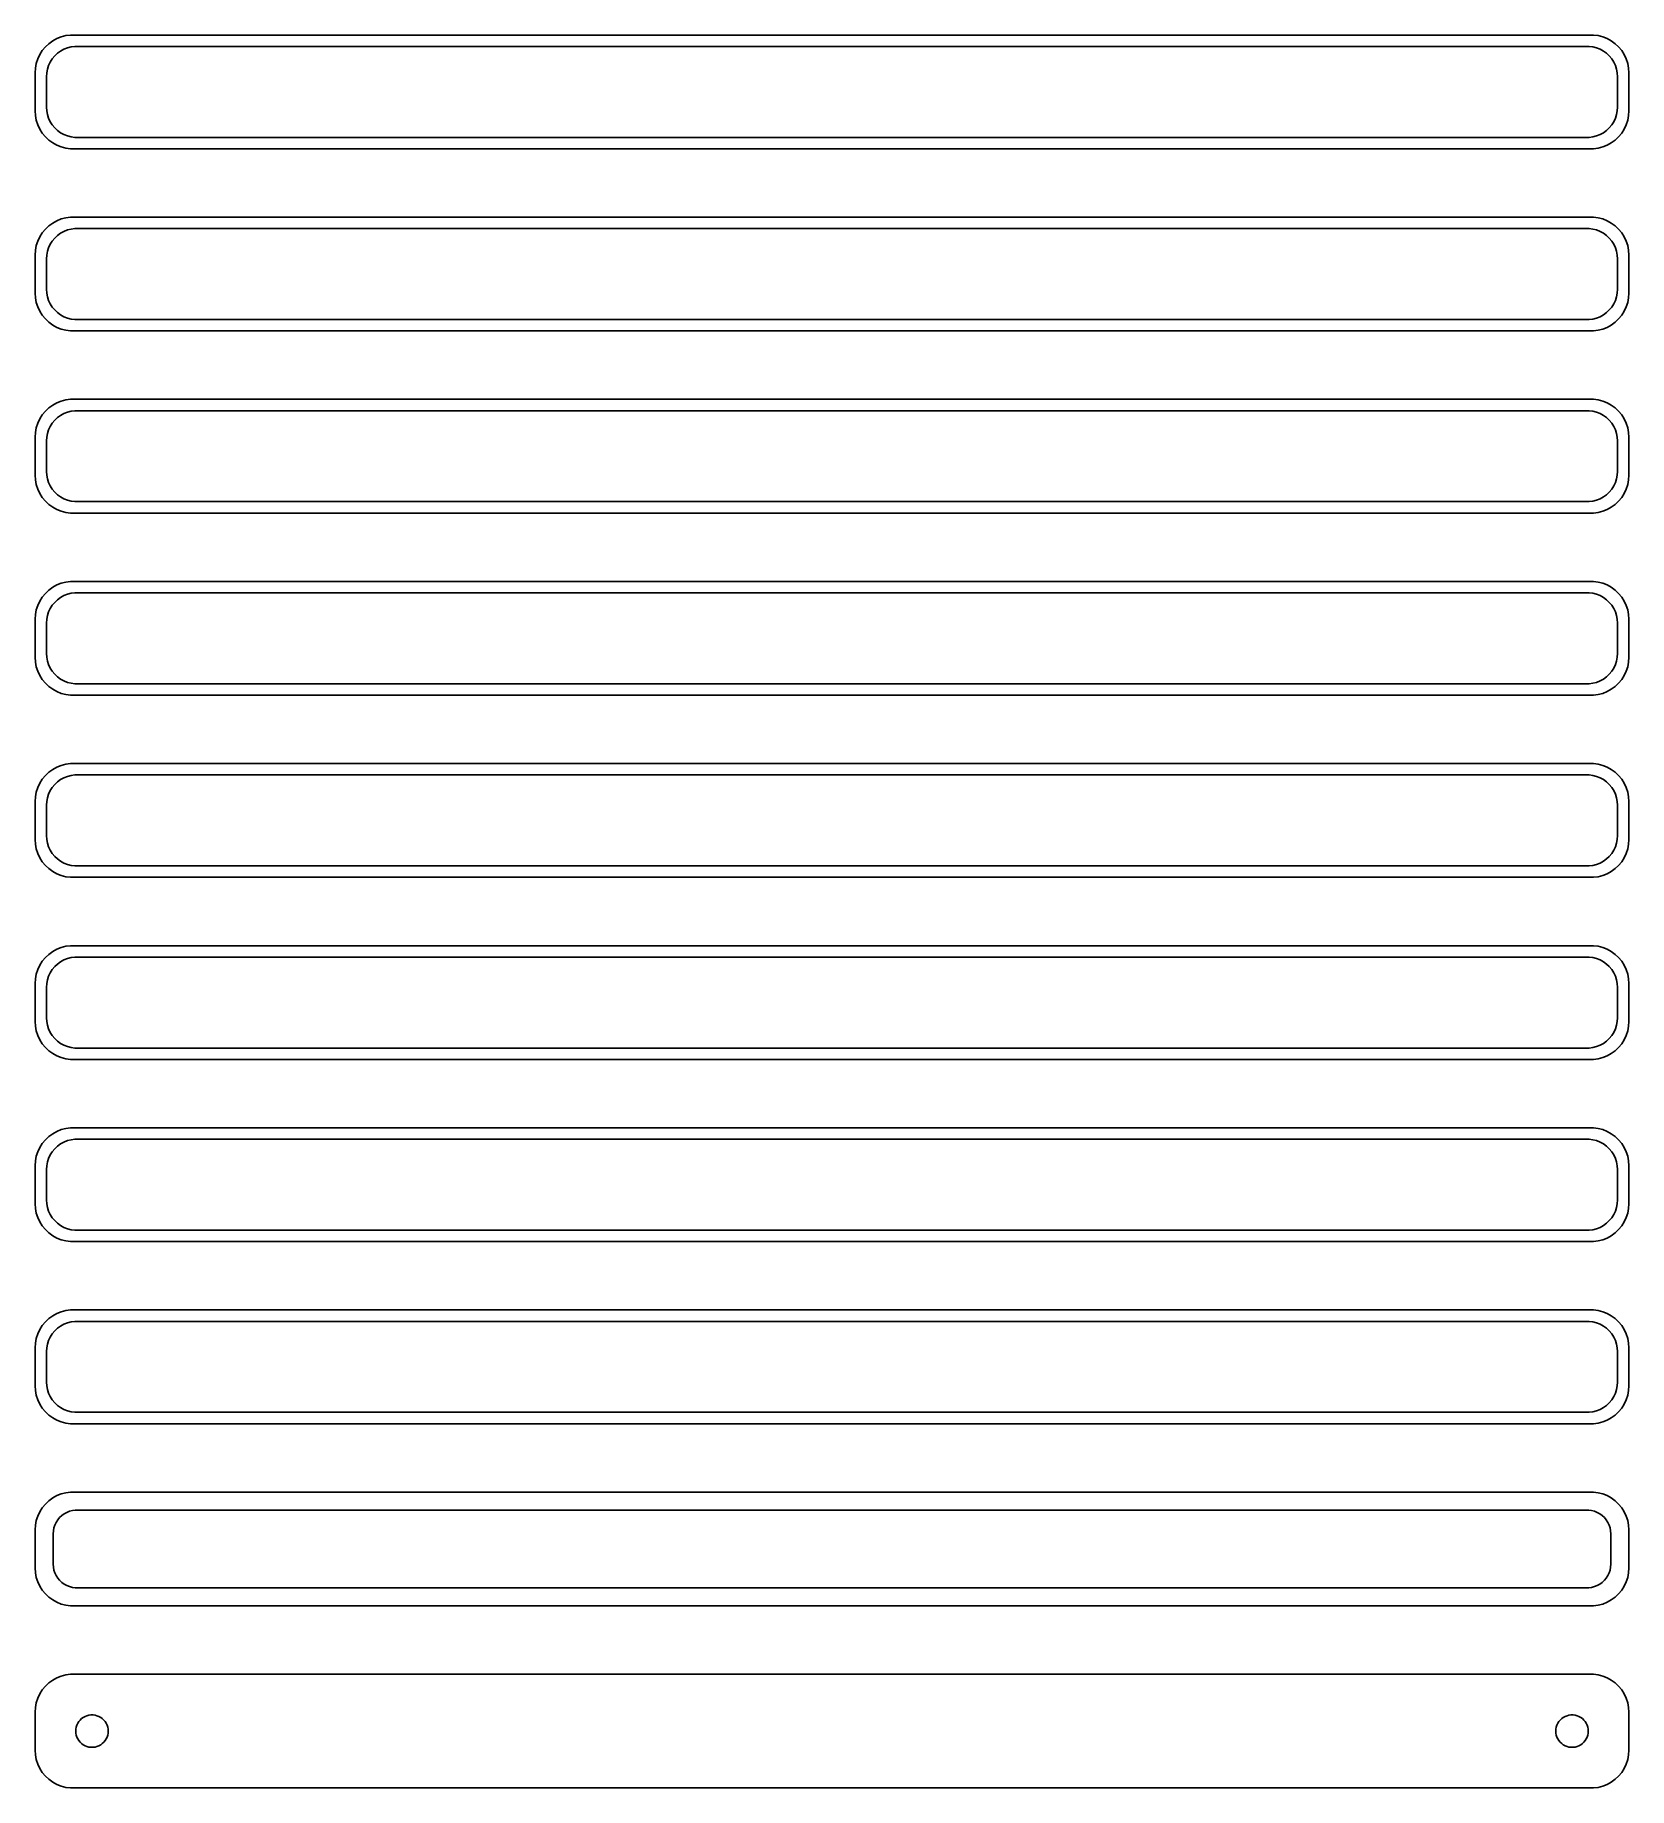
# Model space of a CAD drawing. Header units: metres. Extents: x -105 to 105, y 233 to 463.
import ezdxf

# ---------------------------------------------------------------- set-up
doc = ezdxf.new("R2010")
doc.units = ezdxf.units.M

msp = doc.modelspace()

# ---------------------------------------------------------------- linework, layer by layer
for p, q in [((-103.187, 462.353), (-103.645, 461.923)), ((-102.679, 462.722), (-103.187, 462.353)), ((-102.129, 463.024), (-102.679, 462.722)), ((-101.545, 463.255), (-102.129, 463.024)), ((-100.937, 463.411), (-101.545, 463.255)), ((-100.314, 463.49), (-100.937, 463.411)), ((100.314, 463.49), (-100.314, 463.49)), ((-100.25, 461.929), (-99.7512, 461.992)), ((-99.7512, 461.992), (99.7512, 461.992)), ((99.7512, 461.992), (100.25, 461.929)), ((100.937, 463.411), (100.314, 463.49)), ((101.545, 463.255), (100.937, 463.411)), ((102.129, 463.024), (101.545, 463.255)), ((102.679, 462.722), (102.129, 463.024)), ((103.187, 462.353), (102.679, 462.722)), ((103.645, 461.923), (103.187, 462.353)), ((-104.843, 459.743), (-104.961, 459.127)), ((-104.649, 460.341), (-104.843, 459.743)), ((-104.382, 460.909), (-104.649, 460.341)), ((-104.045, 461.439), (-104.382, 460.909)), ((-103.645, 461.923), (-104.045, 461.439)), ((-103.219, 459.472), (-103.005, 459.927)), ((-103.005, 459.927), (-102.736, 460.351)), ((-102.736, 460.351), (-102.416, 460.738)), ((-102.416, 460.738), (-102.05, 461.082)), ((-102.05, 461.082), (-101.643, 461.377)), ((-101.643, 461.377), (-101.203, 461.619)), ((-101.203, 461.619), (-100.736, 461.804)), ((-100.736, 461.804), (-100.25, 461.929)), ((100.25, 461.929), (100.736, 461.804)), ((100.736, 461.804), (101.203, 461.619)), ((101.203, 461.619), (101.643, 461.377)), ((101.643, 461.377), (102.05, 461.082)), ((102.05, 461.082), (102.416, 460.738)), ((102.416, 460.738), (102.736, 460.351)), ((102.736, 460.351), (103.005, 459.927)), ((103.005, 459.927), (103.219, 459.472)), ((104.045, 461.439), (103.645, 461.923)), ((104.382, 460.909), (104.045, 461.439)), ((104.649, 460.341), (104.382, 460.909)), ((104.843, 459.743), (104.649, 460.341)), ((104.961, 459.127), (104.843, 459.743)), ((-104.961, 459.127), (-105, 458.5)), ((-105, 458.5), (-105, 453.5)), ((-103.5, 458), (-103.468, 458.501)), ((-103.5, 454), (-103.5, 458)), ((-103.468, 458.501), (-103.374, 458.995)), ((-103.374, 458.995), (-103.219, 459.472)), ((103.219, 459.472), (103.374, 458.995)), ((103.374, 458.995), (103.468, 458.501)), ((103.468, 458.501), (103.5, 458)), ((103.5, 458), (103.5, 454)), ((105, 458.5), (104.961, 459.127)), ((105, 453.5), (105, 458.5)), ((-105, 453.5), (-104.961, 452.873)), ((-104.961, 452.873), (-104.843, 452.257)), ((-103.468, 453.499), (-103.5, 454)), ((-103.374, 453.005), (-103.468, 453.499)), ((-103.219, 452.528), (-103.374, 453.005)), ((103.374, 453.005), (103.219, 452.528)), ((103.468, 453.499), (103.374, 453.005)), ((103.5, 454), (103.468, 453.499)), ((104.843, 452.257), (104.961, 452.873)), ((104.961, 452.873), (105, 453.5)), ((-104.843, 452.257), (-104.649, 451.659)), ((-104.649, 451.659), (-104.382, 451.091)), ((-104.382, 451.091), (-104.045, 450.561)), ((-104.045, 450.561), (-103.645, 450.077)), ((-103.005, 452.073), (-103.219, 452.528)), ((-102.736, 451.649), (-103.005, 452.073)), ((-102.416, 451.262), (-102.736, 451.649)), ((-102.05, 450.918), (-102.416, 451.262)), ((-101.643, 450.623), (-102.05, 450.918)), ((-101.203, 450.381), (-101.643, 450.623)), ((101.643, 450.623), (101.203, 450.381)), ((102.05, 450.918), (101.643, 450.623)), ((102.416, 451.262), (102.05, 450.918)), ((102.736, 451.649), (102.416, 451.262)), ((103.005, 452.073), (102.736, 451.649)), ((103.219, 452.528), (103.005, 452.073)), ((103.645, 450.077), (104.045, 450.561)), ((104.045, 450.561), (104.382, 451.091)), ((104.382, 451.091), (104.649, 451.659)), ((104.649, 451.659), (104.843, 452.257)), ((-103.645, 450.077), (-103.187, 449.647)), ((-103.187, 449.647), (-102.679, 449.278)), ((-102.679, 449.278), (-102.129, 448.976)), ((-102.129, 448.976), (-101.545, 448.745)), ((-101.545, 448.745), (-100.937, 448.589)), ((-100.736, 450.196), (-101.203, 450.381)), ((-100.937, 448.589), (-100.314, 448.51)), ((-100.25, 450.071), (-100.736, 450.196)), ((-100.314, 448.51), (100.314, 448.51)), ((-99.7512, 450.008), (-100.25, 450.071)), ((99.7512, 450.008), (-99.7512, 450.008)), ((100.25, 450.071), (99.7512, 450.008)), ((100.736, 450.196), (100.25, 450.071)), ((100.314, 448.51), (100.937, 448.589)), ((101.203, 450.381), (100.736, 450.196)), ((100.937, 448.589), (101.545, 448.745)), ((101.545, 448.745), (102.129, 448.976)), ((102.129, 448.976), (102.679, 449.278)), ((102.679, 449.278), (103.187, 449.647)), ((103.187, 449.647), (103.645, 450.077)), ((-102.129, 439.024), (-102.679, 438.722)), ((-101.545, 439.255), (-102.129, 439.024)), ((-100.937, 439.411), (-101.545, 439.255)), ((-100.314, 439.49), (-100.937, 439.411)), ((100.314, 439.49), (-100.314, 439.49)), ((100.937, 439.411), (100.314, 439.49)), ((101.545, 439.255), (100.937, 439.411)), ((102.129, 439.024), (101.545, 439.255)), ((102.679, 438.722), (102.129, 439.024)), ((-104.382, 436.909), (-104.649, 436.341)), ((-104.045, 437.439), (-104.382, 436.909)), ((-103.645, 437.923), (-104.045, 437.439)), ((-103.187, 438.353), (-103.645, 437.923)), ((-102.679, 438.722), (-103.187, 438.353)), ((-102.736, 436.351), (-102.416, 436.738)), ((-102.416, 436.738), (-102.05, 437.082)), ((-102.05, 437.082), (-101.643, 437.377)), ((-101.643, 437.377), (-101.203, 437.619)), ((-101.203, 437.619), (-100.736, 437.804)), ((-100.736, 437.804), (-100.25, 437.929)), ((-100.25, 437.929), (-99.7512, 437.992)), ((-99.7512, 437.992), (99.7512, 437.992)), ((99.7512, 437.992), (100.25, 437.929)), ((100.25, 437.929), (100.736, 437.804)), ((100.736, 437.804), (101.203, 437.619)), ((101.203, 437.619), (101.643, 437.377)), ((101.643, 437.377), (102.05, 437.082)), ((102.05, 437.082), (102.416, 436.738)), ((102.416, 436.738), (102.736, 436.351)), ((103.187, 438.353), (102.679, 438.722)), ((103.645, 437.923), (103.187, 438.353)), ((104.045, 437.439), (103.645, 437.923)), ((104.382, 436.909), (104.045, 437.439)), ((104.649, 436.341), (104.382, 436.909)), ((-104.961, 435.127), (-105, 434.5)), ((-105, 434.5), (-105, 429.5)), ((-104.843, 435.743), (-104.961, 435.127)), ((-104.649, 436.341), (-104.843, 435.743)), ((-103.5, 434), (-103.468, 434.501)), ((-103.468, 434.501), (-103.374, 434.995)), ((-103.374, 434.995), (-103.219, 435.472)), ((-103.219, 435.472), (-103.005, 435.927)), ((-103.005, 435.927), (-102.736, 436.351)), ((102.736, 436.351), (103.005, 435.927)), ((103.005, 435.927), (103.219, 435.472)), ((103.219, 435.472), (103.374, 434.995)), ((103.374, 434.995), (103.468, 434.501)), ((103.468, 434.501), (103.5, 434)), ((104.843, 435.743), (104.649, 436.341)), ((104.961, 435.127), (104.843, 435.743)), ((105, 434.5), (104.961, 435.127)), ((105, 429.5), (105, 434.5)), ((-103.5, 430), (-103.5, 434)), ((103.5, 434), (103.5, 430)), ((-103.468, 429.499), (-103.5, 430)), ((103.5, 430), (103.468, 429.499)), ((-105, 429.5), (-104.961, 428.873)), ((-104.961, 428.873), (-104.843, 428.257)), ((-104.843, 428.257), (-104.649, 427.659)), ((-104.649, 427.659), (-104.382, 427.091)), ((-103.374, 429.005), (-103.468, 429.499)), ((-103.219, 428.528), (-103.374, 429.005)), ((-103.005, 428.073), (-103.219, 428.528)), ((-102.736, 427.649), (-103.005, 428.073)), ((-102.416, 427.262), (-102.736, 427.649)), ((102.736, 427.649), (102.416, 427.262)), ((103.005, 428.073), (102.736, 427.649)), ((103.219, 428.528), (103.005, 428.073)), ((103.374, 429.005), (103.219, 428.528)), ((103.468, 429.499), (103.374, 429.005)), ((104.382, 427.091), (104.649, 427.659)), ((104.649, 427.659), (104.843, 428.257)), ((104.843, 428.257), (104.961, 428.873)), ((104.961, 428.873), (105, 429.5)), ((-104.382, 427.091), (-104.045, 426.561)), ((-104.045, 426.561), (-103.645, 426.077)), ((-103.645, 426.077), (-103.187, 425.647)), ((-103.187, 425.647), (-102.679, 425.278)), ((-102.679, 425.278), (-102.129, 424.976)), ((-102.05, 426.918), (-102.416, 427.262)), ((-101.643, 426.623), (-102.05, 426.918)), ((-101.203, 426.381), (-101.643, 426.623)), ((-100.736, 426.196), (-101.203, 426.381)), ((-100.25, 426.071), (-100.736, 426.196)), ((-99.7512, 426.008), (-100.25, 426.071)), ((99.7512, 426.008), (-99.7512, 426.008)), ((100.25, 426.071), (99.7512, 426.008)), ((100.736, 426.196), (100.25, 426.071)), ((101.203, 426.381), (100.736, 426.196)), ((101.643, 426.623), (101.203, 426.381)), ((102.05, 426.918), (101.643, 426.623)), ((102.416, 427.262), (102.05, 426.918)), ((102.129, 424.976), (102.679, 425.278)), ((102.679, 425.278), (103.187, 425.647)), ((103.187, 425.647), (103.645, 426.077)), ((103.645, 426.077), (104.045, 426.561)), ((104.045, 426.561), (104.382, 427.091)), ((-102.129, 424.976), (-101.545, 424.745)), ((-101.545, 424.745), (-100.937, 424.589)), ((-100.937, 424.589), (-100.314, 424.51)), ((-100.314, 424.51), (100.314, 424.51)), ((100.314, 424.51), (100.937, 424.589)), ((100.937, 424.589), (101.545, 424.745)), ((101.545, 424.745), (102.129, 424.976)), ((-103.645, 413.923), (-104.045, 413.439)), ((-103.187, 414.353), (-103.645, 413.923)), ((-102.679, 414.722), (-103.187, 414.353)), ((-102.129, 415.024), (-102.679, 414.722)), ((-101.545, 415.255), (-102.129, 415.024)), ((-101.643, 413.377), (-101.203, 413.619)), ((-100.937, 415.411), (-101.545, 415.255)), ((-101.203, 413.619), (-100.736, 413.804)), ((-100.314, 415.49), (-100.937, 415.411)), ((-100.736, 413.804), (-100.25, 413.929)), ((100.314, 415.49), (-100.314, 415.49)), ((-100.25, 413.929), (-99.7512, 413.992)), ((-99.7512, 413.992), (99.7512, 413.992)), ((99.7512, 413.992), (100.25, 413.929)), ((100.25, 413.929), (100.736, 413.804)), ((100.937, 415.411), (100.314, 415.49)), ((100.736, 413.804), (101.203, 413.619)), ((101.545, 415.255), (100.937, 415.411)), ((101.203, 413.619), (101.643, 413.377)), ((102.129, 415.024), (101.545, 415.255)), ((102.679, 414.722), (102.129, 415.024)), ((103.187, 414.353), (102.679, 414.722)), ((103.645, 413.923), (103.187, 414.353)), ((104.045, 413.439), (103.645, 413.923)), ((-104.843, 411.743), (-104.961, 411.127)), ((-104.649, 412.341), (-104.843, 411.743)), ((-104.382, 412.909), (-104.649, 412.341)), ((-104.045, 413.439), (-104.382, 412.909)), ((-103.374, 410.995), (-103.219, 411.472)), ((-103.219, 411.472), (-103.005, 411.927)), ((-103.005, 411.927), (-102.736, 412.351)), ((-102.736, 412.351), (-102.416, 412.738)), ((-102.416, 412.738), (-102.05, 413.082)), ((-102.05, 413.082), (-101.643, 413.377)), ((101.643, 413.377), (102.05, 413.082)), ((102.05, 413.082), (102.416, 412.738)), ((102.416, 412.738), (102.736, 412.351)), ((102.736, 412.351), (103.005, 411.927)), ((103.005, 411.927), (103.219, 411.472)), ((103.219, 411.472), (103.374, 410.995)), ((104.382, 412.909), (104.045, 413.439)), ((104.649, 412.341), (104.382, 412.909)), ((104.843, 411.743), (104.649, 412.341)), ((104.961, 411.127), (104.843, 411.743)), ((-104.961, 411.127), (-105, 410.5)), ((-105, 410.5), (-105, 405.5)), ((-103.5, 410), (-103.468, 410.501)), ((-103.5, 406), (-103.5, 410)), ((-103.468, 410.501), (-103.374, 410.995)), ((103.374, 410.995), (103.468, 410.501)), ((103.468, 410.501), (103.5, 410)), ((103.5, 410), (103.5, 406)), ((105, 410.5), (104.961, 411.127)), ((105, 405.5), (105, 410.5)), ((-105, 405.5), (-104.961, 404.873)), ((-104.961, 404.873), (-104.843, 404.257)), ((-104.843, 404.257), (-104.649, 403.659)), ((-103.468, 405.499), (-103.5, 406)), ((-103.374, 405.005), (-103.468, 405.499)), ((-103.219, 404.528), (-103.374, 405.005)), ((-103.005, 404.073), (-103.219, 404.528)), ((103.219, 404.528), (103.005, 404.073)), ((103.374, 405.005), (103.219, 404.528)), ((103.468, 405.499), (103.374, 405.005)), ((103.5, 406), (103.468, 405.499)), ((104.649, 403.659), (104.843, 404.257)), ((104.843, 404.257), (104.961, 404.873)), ((104.961, 404.873), (105, 405.5)), ((-104.649, 403.659), (-104.382, 403.091)), ((-104.382, 403.091), (-104.045, 402.561)), ((-104.045, 402.561), (-103.645, 402.077)), ((-103.645, 402.077), (-103.187, 401.647)), ((-102.736, 403.649), (-103.005, 404.073)), ((-102.416, 403.262), (-102.736, 403.649)), ((-102.05, 402.918), (-102.416, 403.262)), ((-101.643, 402.623), (-102.05, 402.918)), ((-101.203, 402.381), (-101.643, 402.623)), ((-100.736, 402.196), (-101.203, 402.381)), ((-100.25, 402.071), (-100.736, 402.196)), ((-99.7512, 402.008), (-100.25, 402.071)), ((99.7512, 402.008), (-99.7512, 402.008)), ((100.25, 402.071), (99.7512, 402.008)), ((100.736, 402.196), (100.25, 402.071)), ((101.203, 402.381), (100.736, 402.196)), ((101.643, 402.623), (101.203, 402.381)), ((102.05, 402.918), (101.643, 402.623)), ((102.416, 403.262), (102.05, 402.918)), ((102.736, 403.649), (102.416, 403.262)), ((103.005, 404.073), (102.736, 403.649)), ((103.187, 401.647), (103.645, 402.077)), ((103.645, 402.077), (104.045, 402.561)), ((104.045, 402.561), (104.382, 403.091)), ((104.382, 403.091), (104.649, 403.659)), ((-103.187, 401.647), (-102.679, 401.278)), ((-102.679, 401.278), (-102.129, 400.976)), ((-102.129, 400.976), (-101.545, 400.745)), ((-101.545, 400.745), (-100.937, 400.589)), ((-100.937, 400.589), (-100.314, 400.51)), ((-100.314, 400.51), (100.314, 400.51)), ((100.314, 400.51), (100.937, 400.589)), ((100.937, 400.589), (101.545, 400.745)), ((101.545, 400.745), (102.129, 400.976)), ((102.129, 400.976), (102.679, 401.278)), ((102.679, 401.278), (103.187, 401.647)), ((-102.679, 390.722), (-103.187, 390.353)), ((-102.129, 391.024), (-102.679, 390.722)), ((-101.545, 391.255), (-102.129, 391.024)), ((-100.937, 391.411), (-101.545, 391.255)), ((-100.314, 391.49), (-100.937, 391.411)), ((100.314, 391.49), (-100.314, 391.49)), ((100.937, 391.411), (100.314, 391.49)), ((101.545, 391.255), (100.937, 391.411)), ((102.129, 391.024), (101.545, 391.255)), ((102.679, 390.722), (102.129, 391.024)), ((103.187, 390.353), (102.679, 390.722)), ((-104.649, 388.341), (-104.843, 387.743)), ((-104.382, 388.909), (-104.649, 388.341)), ((-104.045, 389.439), (-104.382, 388.909)), ((-103.645, 389.923), (-104.045, 389.439)), ((-103.187, 390.353), (-103.645, 389.923)), ((-103.005, 387.927), (-102.736, 388.351)), ((-102.736, 388.351), (-102.416, 388.738)), ((-102.416, 388.738), (-102.05, 389.082)), ((-102.05, 389.082), (-101.643, 389.377)), ((-101.643, 389.377), (-101.203, 389.619)), ((-101.203, 389.619), (-100.736, 389.804)), ((-100.736, 389.804), (-100.25, 389.929)), ((-100.25, 389.929), (-99.7512, 389.992)), ((-99.7512, 389.992), (99.7512, 389.992)), ((99.7512, 389.992), (100.25, 389.929)), ((100.25, 389.929), (100.736, 389.804)), ((100.736, 389.804), (101.203, 389.619)), ((101.203, 389.619), (101.643, 389.377)), ((101.643, 389.377), (102.05, 389.082)), ((102.05, 389.082), (102.416, 388.738)), ((102.416, 388.738), (102.736, 388.351)), ((102.736, 388.351), (103.005, 387.927)), ((103.645, 389.923), (103.187, 390.353)), ((104.045, 389.439), (103.645, 389.923)), ((104.382, 388.909), (104.045, 389.439)), ((104.649, 388.341), (104.382, 388.909)), ((104.843, 387.743), (104.649, 388.341)), ((-104.961, 387.127), (-105, 386.5)), ((-105, 386.5), (-105, 381.5)), ((-104.843, 387.743), (-104.961, 387.127)), ((-103.5, 386), (-103.468, 386.501)), ((-103.5, 382), (-103.5, 386)), ((-103.468, 386.501), (-103.374, 386.995)), ((-103.374, 386.995), (-103.219, 387.472)), ((-103.219, 387.472), (-103.005, 387.927)), ((103.005, 387.927), (103.219, 387.472)), ((103.219, 387.472), (103.374, 386.995)), ((103.374, 386.995), (103.468, 386.501)), ((103.468, 386.501), (103.5, 386)), ((103.5, 386), (103.5, 382)), ((104.961, 387.127), (104.843, 387.743)), ((105, 386.5), (104.961, 387.127)), ((105, 381.5), (105, 386.5)), ((-105, 381.5), (-104.961, 380.873)), ((-103.468, 381.499), (-103.5, 382)), ((-103.374, 381.005), (-103.468, 381.499)), ((103.468, 381.499), (103.374, 381.005)), ((103.5, 382), (103.468, 381.499)), ((104.961, 380.873), (105, 381.5)), ((-104.961, 380.873), (-104.843, 380.257)), ((-104.843, 380.257), (-104.649, 379.659)), ((-104.649, 379.659), (-104.382, 379.091)), ((-104.382, 379.091), (-104.045, 378.561)), ((-103.219, 380.528), (-103.374, 381.005)), ((-103.005, 380.073), (-103.219, 380.528)), ((-102.736, 379.649), (-103.005, 380.073)), ((-102.416, 379.262), (-102.736, 379.649)), ((-102.05, 378.918), (-102.416, 379.262)), ((-101.643, 378.623), (-102.05, 378.918)), ((102.05, 378.918), (101.643, 378.623)), ((102.416, 379.262), (102.05, 378.918)), ((102.736, 379.649), (102.416, 379.262)), ((103.005, 380.073), (102.736, 379.649)), ((103.219, 380.528), (103.005, 380.073)), ((103.374, 381.005), (103.219, 380.528)), ((104.045, 378.561), (104.382, 379.091)), ((104.382, 379.091), (104.649, 379.659)), ((104.649, 379.659), (104.843, 380.257)), ((104.843, 380.257), (104.961, 380.873)), ((-104.045, 378.561), (-103.645, 378.077)), ((-103.645, 378.077), (-103.187, 377.647)), ((-103.187, 377.647), (-102.679, 377.278)), ((-102.679, 377.278), (-102.129, 376.976)), ((-102.129, 376.976), (-101.545, 376.745)), ((-101.203, 378.381), (-101.643, 378.623)), ((-101.545, 376.745), (-100.937, 376.589)), ((-100.736, 378.196), (-101.203, 378.381)), ((-100.937, 376.589), (-100.314, 376.51)), ((-100.25, 378.071), (-100.736, 378.196)), ((-100.314, 376.51), (100.314, 376.51)), ((-99.7512, 378.008), (-100.25, 378.071)), ((99.7512, 378.008), (-99.7512, 378.008)), ((100.25, 378.071), (99.7512, 378.008)), ((100.736, 378.196), (100.25, 378.071)), ((100.314, 376.51), (100.937, 376.589)), ((101.203, 378.381), (100.736, 378.196)), ((100.937, 376.589), (101.545, 376.745)), ((101.643, 378.623), (101.203, 378.381)), ((101.545, 376.745), (102.129, 376.976)), ((102.129, 376.976), (102.679, 377.278)), ((102.679, 377.278), (103.187, 377.647)), ((103.187, 377.647), (103.645, 378.077)), ((103.645, 378.077), (104.045, 378.561)), ((-100.937, 367.411), (-101.545, 367.255)), ((-100.314, 367.49), (-100.937, 367.411)), ((100.314, 367.49), (-100.314, 367.49)), ((100.937, 367.411), (100.314, 367.49)), ((101.545, 367.255), (100.937, 367.411)), ((-104.045, 365.439), (-104.382, 364.909)), ((-103.645, 365.923), (-104.045, 365.439)), ((-103.187, 366.353), (-103.645, 365.923)), ((-102.679, 366.722), (-103.187, 366.353)), ((-102.129, 367.024), (-102.679, 366.722)), ((-102.416, 364.738), (-102.05, 365.082)), ((-101.545, 367.255), (-102.129, 367.024)), ((-102.05, 365.082), (-101.643, 365.377)), ((-101.643, 365.377), (-101.203, 365.619)), ((-101.203, 365.619), (-100.736, 365.804)), ((-100.736, 365.804), (-100.25, 365.929)), ((-100.25, 365.929), (-99.7512, 365.992)), ((-99.7512, 365.992), (99.7512, 365.992)), ((99.7512, 365.992), (100.25, 365.929)), ((100.25, 365.929), (100.736, 365.804)), ((100.736, 365.804), (101.203, 365.619)), ((101.203, 365.619), (101.643, 365.377)), ((102.129, 367.024), (101.545, 367.255)), ((101.643, 365.377), (102.05, 365.082)), ((102.05, 365.082), (102.416, 364.738)), ((102.679, 366.722), (102.129, 367.024)), ((103.187, 366.353), (102.679, 366.722)), ((103.645, 365.923), (103.187, 366.353)), ((104.045, 365.439), (103.645, 365.923)), ((104.382, 364.909), (104.045, 365.439)), ((-104.961, 363.127), (-105, 362.5)), ((-104.843, 363.743), (-104.961, 363.127)), ((-104.649, 364.341), (-104.843, 363.743)), ((-104.382, 364.909), (-104.649, 364.341)), ((-103.468, 362.501), (-103.374, 362.995)), ((-103.374, 362.995), (-103.219, 363.472)), ((-103.219, 363.472), (-103.005, 363.927)), ((-103.005, 363.927), (-102.736, 364.351)), ((-102.736, 364.351), (-102.416, 364.738)), ((102.416, 364.738), (102.736, 364.351)), ((102.736, 364.351), (103.005, 363.927)), ((103.005, 363.927), (103.219, 363.472)), ((103.219, 363.472), (103.374, 362.995)), ((103.374, 362.995), (103.468, 362.501)), ((104.649, 364.341), (104.382, 364.909)), ((104.843, 363.743), (104.649, 364.341)), ((104.961, 363.127), (104.843, 363.743)), ((105, 362.5), (104.961, 363.127)), ((-105, 362.5), (-105, 357.5)), ((-103.5, 362), (-103.468, 362.501)), ((-103.5, 358), (-103.5, 362)), ((103.468, 362.501), (103.5, 362)), ((103.5, 362), (103.5, 358)), ((105, 357.5), (105, 362.5)), ((-105, 357.5), (-104.961, 356.873)), ((-104.961, 356.873), (-104.843, 356.257)), ((-104.843, 356.257), (-104.649, 355.659)), ((-103.468, 357.499), (-103.5, 358)), ((-103.374, 357.005), (-103.468, 357.499)), ((-103.219, 356.528), (-103.374, 357.005)), ((-103.005, 356.073), (-103.219, 356.528)), ((-102.736, 355.649), (-103.005, 356.073)), ((103.005, 356.073), (102.736, 355.649)), ((103.219, 356.528), (103.005, 356.073)), ((103.374, 357.005), (103.219, 356.528)), ((103.468, 357.499), (103.374, 357.005)), ((103.5, 358), (103.468, 357.499)), ((104.649, 355.659), (104.843, 356.257)), ((104.843, 356.257), (104.961, 356.873)), ((104.961, 356.873), (105, 357.5)), ((-104.649, 355.659), (-104.382, 355.091)), ((-104.382, 355.091), (-104.045, 354.561)), ((-104.045, 354.561), (-103.645, 354.077)), ((-103.645, 354.077), (-103.187, 353.647)), ((-103.187, 353.647), (-102.679, 353.278)), ((-102.416, 355.262), (-102.736, 355.649)), ((-102.05, 354.918), (-102.416, 355.262)), ((-101.643, 354.623), (-102.05, 354.918)), ((-101.203, 354.381), (-101.643, 354.623)), ((-100.736, 354.196), (-101.203, 354.381)), ((-100.25, 354.071), (-100.736, 354.196)), ((-99.7512, 354.008), (-100.25, 354.071)), ((99.7512, 354.008), (-99.7512, 354.008)), ((100.25, 354.071), (99.7512, 354.008)), ((100.736, 354.196), (100.25, 354.071)), ((101.203, 354.381), (100.736, 354.196)), ((101.643, 354.623), (101.203, 354.381)), ((102.05, 354.918), (101.643, 354.623)), ((102.416, 355.262), (102.05, 354.918)), ((102.736, 355.649), (102.416, 355.262)), ((102.679, 353.278), (103.187, 353.647)), ((103.187, 353.647), (103.645, 354.077)), ((103.645, 354.077), (104.045, 354.561)), ((104.045, 354.561), (104.382, 355.091)), ((104.382, 355.091), (104.649, 355.659)), ((-102.679, 353.278), (-102.129, 352.976)), ((-102.129, 352.976), (-101.545, 352.745)), ((-101.545, 352.745), (-100.937, 352.589)), ((-100.937, 352.589), (-100.314, 352.51)), ((-100.314, 352.51), (100.314, 352.51)), ((100.314, 352.51), (100.937, 352.589)), ((100.937, 352.589), (101.545, 352.745)), ((101.545, 352.745), (102.129, 352.976)), ((102.129, 352.976), (102.679, 353.278)), ((-103.645, 341.923), (-104.045, 341.439)), ((-103.187, 342.353), (-103.645, 341.923)), ((-102.679, 342.722), (-103.187, 342.353)), ((-102.129, 343.024), (-102.679, 342.722)), ((-101.545, 343.255), (-102.129, 343.024)), ((-100.937, 343.411), (-101.545, 343.255)), ((-100.314, 343.49), (-100.937, 343.411)), ((-100.736, 341.804), (-100.25, 341.929)), ((100.314, 343.49), (-100.314, 343.49)), ((-100.25, 341.929), (-99.7512, 341.992)), ((-99.7512, 341.992), (99.7512, 341.992)), ((99.7512, 341.992), (100.25, 341.929)), ((100.25, 341.929), (100.736, 341.804)), ((100.937, 343.411), (100.314, 343.49)), ((101.545, 343.255), (100.937, 343.411)), ((102.129, 343.024), (101.545, 343.255)), ((102.679, 342.722), (102.129, 343.024)), ((103.187, 342.353), (102.679, 342.722)), ((103.645, 341.923), (103.187, 342.353)), ((104.045, 341.439), (103.645, 341.923)), ((-104.843, 339.743), (-104.961, 339.127)), ((-104.649, 340.341), (-104.843, 339.743)), ((-104.382, 340.909), (-104.649, 340.341)), ((-104.045, 341.439), (-104.382, 340.909)), ((-103.219, 339.472), (-103.005, 339.927)), ((-103.005, 339.927), (-102.736, 340.351)), ((-102.736, 340.351), (-102.416, 340.738)), ((-102.416, 340.738), (-102.05, 341.082)), ((-102.05, 341.082), (-101.643, 341.377)), ((-101.643, 341.377), (-101.203, 341.619)), ((-101.203, 341.619), (-100.736, 341.804)), ((100.736, 341.804), (101.203, 341.619)), ((101.203, 341.619), (101.643, 341.377)), ((101.643, 341.377), (102.05, 341.082)), ((102.05, 341.082), (102.416, 340.738)), ((102.416, 340.738), (102.736, 340.351)), ((102.736, 340.351), (103.005, 339.927)), ((103.005, 339.927), (103.219, 339.472)), ((104.382, 340.909), (104.045, 341.439)), ((104.649, 340.341), (104.382, 340.909)), ((104.843, 339.743), (104.649, 340.341)), ((104.961, 339.127), (104.843, 339.743)), ((-104.961, 339.127), (-105, 338.5)), ((-105, 338.5), (-105, 333.5)), ((-103.5, 338), (-103.468, 338.501)), ((-103.5, 334), (-103.5, 338)), ((-103.468, 338.501), (-103.374, 338.995)), ((-103.374, 338.995), (-103.219, 339.472)), ((103.219, 339.472), (103.374, 338.995)), ((103.374, 338.995), (103.468, 338.501)), ((103.468, 338.501), (103.5, 338)), ((103.5, 338), (103.5, 334)), ((105, 338.5), (104.961, 339.127)), ((105, 333.5), (105, 338.5)), ((-105, 333.5), (-104.961, 332.873)), ((-104.961, 332.873), (-104.843, 332.257)), ((-103.468, 333.499), (-103.5, 334)), ((-103.374, 333.005), (-103.468, 333.499)), ((-103.219, 332.528), (-103.374, 333.005)), ((103.374, 333.005), (103.219, 332.528)), ((103.468, 333.499), (103.374, 333.005)), ((103.5, 334), (103.468, 333.499)), ((104.843, 332.257), (104.961, 332.873)), ((104.961, 332.873), (105, 333.5)), ((-104.843, 332.257), (-104.649, 331.659)), ((-104.649, 331.659), (-104.382, 331.091)), ((-104.382, 331.091), (-104.045, 330.561)), ((-104.045, 330.561), (-103.645, 330.077)), ((-103.005, 332.073), (-103.219, 332.528)), ((-102.736, 331.649), (-103.005, 332.073)), ((-102.416, 331.262), (-102.736, 331.649)), ((-102.05, 330.918), (-102.416, 331.262)), ((-101.643, 330.623), (-102.05, 330.918)), ((-101.203, 330.381), (-101.643, 330.623)), ((-100.736, 330.196), (-101.203, 330.381)), ((101.203, 330.381), (100.736, 330.196)), ((101.643, 330.623), (101.203, 330.381)), ((102.05, 330.918), (101.643, 330.623)), ((102.416, 331.262), (102.05, 330.918)), ((102.736, 331.649), (102.416, 331.262)), ((103.005, 332.073), (102.736, 331.649)), ((103.219, 332.528), (103.005, 332.073)), ((103.645, 330.077), (104.045, 330.561)), ((104.045, 330.561), (104.382, 331.091)), ((104.382, 331.091), (104.649, 331.659)), ((104.649, 331.659), (104.843, 332.257)), ((-103.645, 330.077), (-103.187, 329.647)), ((-103.187, 329.647), (-102.679, 329.278)), ((-102.679, 329.278), (-102.129, 328.976)), ((-102.129, 328.976), (-101.545, 328.745)), ((-101.545, 328.745), (-100.937, 328.589)), ((-100.937, 328.589), (-100.314, 328.51)), ((-100.25, 330.071), (-100.736, 330.196)), ((-100.314, 328.51), (100.314, 328.51)), ((-99.7512, 330.008), (-100.25, 330.071)), ((99.7512, 330.008), (-99.7512, 330.008)), ((100.25, 330.071), (99.7512, 330.008)), ((100.736, 330.196), (100.25, 330.071)), ((100.314, 328.51), (100.937, 328.589)), ((100.937, 328.589), (101.545, 328.745)), ((101.545, 328.745), (102.129, 328.976)), ((102.129, 328.976), (102.679, 329.278)), ((102.679, 329.278), (103.187, 329.647)), ((103.187, 329.647), (103.645, 330.077)), ((-102.129, 319.024), (-102.679, 318.722)), ((-101.545, 319.255), (-102.129, 319.024)), ((-100.937, 319.411), (-101.545, 319.255)), ((-100.314, 319.49), (-100.937, 319.411)), ((100.314, 319.49), (-100.314, 319.49)), ((100.937, 319.411), (100.314, 319.49)), ((101.545, 319.255), (100.937, 319.411)), ((102.129, 319.024), (101.545, 319.255)), ((102.679, 318.722), (102.129, 319.024)), ((-104.382, 316.909), (-104.649, 316.341)), ((-104.045, 317.439), (-104.382, 316.909)), ((-103.645, 317.923), (-104.045, 317.439)), ((-103.187, 318.353), (-103.645, 317.923)), ((-102.679, 318.722), (-103.187, 318.353)), ((-102.736, 316.351), (-102.416, 316.738)), ((-102.416, 316.738), (-102.05, 317.082)), ((-102.05, 317.082), (-101.643, 317.377)), ((-101.643, 317.377), (-101.203, 317.619)), ((-101.203, 317.619), (-100.736, 317.804)), ((-100.736, 317.804), (-100.25, 317.929)), ((-100.25, 317.929), (-99.7512, 317.992)), ((-99.7512, 317.992), (99.7512, 317.992)), ((99.7512, 317.992), (100.25, 317.929)), ((100.25, 317.929), (100.736, 317.804)), ((100.736, 317.804), (101.203, 317.619)), ((101.203, 317.619), (101.643, 317.377)), ((101.643, 317.377), (102.05, 317.082)), ((102.05, 317.082), (102.416, 316.738)), ((102.416, 316.738), (102.736, 316.351)), ((103.187, 318.353), (102.679, 318.722)), ((103.645, 317.923), (103.187, 318.353)), ((104.045, 317.439), (103.645, 317.923)), ((104.382, 316.909), (104.045, 317.439)), ((104.649, 316.341), (104.382, 316.909)), ((-104.961, 315.127), (-105, 314.5)), ((-105, 314.5), (-105, 309.5)), ((-104.843, 315.743), (-104.961, 315.127)), ((-104.649, 316.341), (-104.843, 315.743)), ((-103.5, 314), (-103.468, 314.501)), ((-103.468, 314.501), (-103.374, 314.995)), ((-103.374, 314.995), (-103.219, 315.472)), ((-103.219, 315.472), (-103.005, 315.927)), ((-103.005, 315.927), (-102.736, 316.351)), ((102.736, 316.351), (103.005, 315.927)), ((103.005, 315.927), (103.219, 315.472)), ((103.219, 315.472), (103.374, 314.995)), ((103.374, 314.995), (103.468, 314.501)), ((103.468, 314.501), (103.5, 314)), ((104.843, 315.743), (104.649, 316.341)), ((104.961, 315.127), (104.843, 315.743)), ((105, 314.5), (104.961, 315.127)), ((105, 309.5), (105, 314.5)), ((-103.5, 310), (-103.5, 314)), ((103.5, 314), (103.5, 310)), ((-103.468, 309.499), (-103.5, 310)), ((103.5, 310), (103.468, 309.499)), ((-105, 309.5), (-104.961, 308.873)), ((-104.961, 308.873), (-104.843, 308.257)), ((-104.843, 308.257), (-104.649, 307.659)), ((-104.649, 307.659), (-104.382, 307.091)), ((-103.374, 309.005), (-103.468, 309.499)), ((-103.219, 308.528), (-103.374, 309.005)), ((-103.005, 308.073), (-103.219, 308.528)), ((-102.736, 307.649), (-103.005, 308.073)), ((-102.416, 307.262), (-102.736, 307.649)), ((-102.05, 306.918), (-102.416, 307.262)), ((102.416, 307.262), (102.05, 306.918)), ((102.736, 307.649), (102.416, 307.262)), ((103.005, 308.073), (102.736, 307.649)), ((103.219, 308.528), (103.005, 308.073)), ((103.374, 309.005), (103.219, 308.528)), ((103.468, 309.499), (103.374, 309.005)), ((104.382, 307.091), (104.649, 307.659)), ((104.649, 307.659), (104.843, 308.257)), ((104.843, 308.257), (104.961, 308.873)), ((104.961, 308.873), (105, 309.5)), ((-104.382, 307.091), (-104.045, 306.561)), ((-104.045, 306.561), (-103.645, 306.077)), ((-103.645, 306.077), (-103.187, 305.647)), ((-103.187, 305.647), (-102.679, 305.278)), ((-102.679, 305.278), (-102.129, 304.976)), ((-102.129, 304.976), (-101.545, 304.745)), ((-101.643, 306.623), (-102.05, 306.918)), ((-101.203, 306.381), (-101.643, 306.623)), ((-100.736, 306.196), (-101.203, 306.381)), ((-100.25, 306.071), (-100.736, 306.196)), ((-99.7512, 306.008), (-100.25, 306.071)), ((99.7512, 306.008), (-99.7512, 306.008)), ((100.25, 306.071), (99.7512, 306.008)), ((100.736, 306.196), (100.25, 306.071)), ((101.203, 306.381), (100.736, 306.196)), ((101.643, 306.623), (101.203, 306.381)), ((101.545, 304.745), (102.129, 304.976)), ((102.05, 306.918), (101.643, 306.623)), ((102.129, 304.976), (102.679, 305.278)), ((102.679, 305.278), (103.187, 305.647)), ((103.187, 305.647), (103.645, 306.077)), ((103.645, 306.077), (104.045, 306.561)), ((104.045, 306.561), (104.382, 307.091)), ((-101.545, 304.745), (-100.937, 304.589)), ((-100.937, 304.589), (-100.314, 304.51)), ((-100.314, 304.51), (100.314, 304.51)), ((100.314, 304.51), (100.937, 304.589)), ((100.937, 304.589), (101.545, 304.745)), ((-104.045, 293.439), (-104.382, 292.909)), ((-103.645, 293.923), (-104.045, 293.439)), ((-103.187, 294.353), (-103.645, 293.923)), ((-102.679, 294.722), (-103.187, 294.353)), ((-102.129, 295.024), (-102.679, 294.722)), ((-101.545, 295.255), (-102.129, 295.024)), ((-102.05, 293.082), (-101.643, 293.377)), ((-101.643, 293.377), (-101.203, 293.619)), ((-100.937, 295.411), (-101.545, 295.255)), ((-101.203, 293.619), (-100.736, 293.804)), ((-100.314, 295.49), (-100.937, 295.411)), ((-100.736, 293.804), (-100.25, 293.929)), ((100.314, 295.49), (-100.314, 295.49)), ((-100.25, 293.929), (-99.7512, 293.992)), ((-99.7512, 293.992), (99.7512, 293.992)), ((99.7512, 293.992), (100.25, 293.929)), ((100.25, 293.929), (100.736, 293.804)), ((100.937, 295.411), (100.314, 295.49)), ((100.736, 293.804), (101.203, 293.619)), ((101.545, 295.255), (100.937, 295.411)), ((101.203, 293.619), (101.643, 293.377)), ((102.129, 295.024), (101.545, 295.255)), ((101.643, 293.377), (102.05, 293.082)), ((102.679, 294.722), (102.129, 295.024)), ((103.187, 294.353), (102.679, 294.722)), ((103.645, 293.923), (103.187, 294.353)), ((104.045, 293.439), (103.645, 293.923)), ((104.382, 292.909), (104.045, 293.439)), ((-104.961, 291.127), (-105, 290.5)), ((-104.843, 291.743), (-104.961, 291.127)), ((-104.649, 292.341), (-104.843, 291.743)), ((-104.382, 292.909), (-104.649, 292.341)), ((-103.374, 290.995), (-103.219, 291.472)), ((-103.219, 291.472), (-103.005, 291.927)), ((-103.005, 291.927), (-102.736, 292.351)), ((-102.736, 292.351), (-102.416, 292.738)), ((-102.416, 292.738), (-102.05, 293.082)), ((102.05, 293.082), (102.416, 292.738)), ((102.416, 292.738), (102.736, 292.351)), ((102.736, 292.351), (103.005, 291.927)), ((103.005, 291.927), (103.219, 291.472)), ((103.219, 291.472), (103.374, 290.995)), ((104.649, 292.341), (104.382, 292.909)), ((104.843, 291.743), (104.649, 292.341)), ((104.961, 291.127), (104.843, 291.743)), ((105, 290.5), (104.961, 291.127)), ((-105, 290.5), (-105, 285.5)), ((-103.5, 290), (-103.468, 290.501)), ((-103.5, 286), (-103.5, 290)), ((-103.468, 290.501), (-103.374, 290.995)), ((103.374, 290.995), (103.468, 290.501)), ((103.468, 290.501), (103.5, 290)), ((103.5, 290), (103.5, 286)), ((105, 285.5), (105, 290.5)), ((-105, 285.5), (-104.961, 284.873)), ((-104.961, 284.873), (-104.843, 284.257)), ((-104.843, 284.257), (-104.649, 283.659)), ((-103.468, 285.499), (-103.5, 286)), ((-103.374, 285.005), (-103.468, 285.499)), ((-103.219, 284.528), (-103.374, 285.005)), ((-103.005, 284.073), (-103.219, 284.528)), ((103.219, 284.528), (103.005, 284.073)), ((103.374, 285.005), (103.219, 284.528)), ((103.468, 285.499), (103.374, 285.005)), ((103.5, 286), (103.468, 285.499)), ((104.649, 283.659), (104.843, 284.257)), ((104.843, 284.257), (104.961, 284.873)), ((104.961, 284.873), (105, 285.5)), ((-104.649, 283.659), (-104.382, 283.091)), ((-104.382, 283.091), (-104.045, 282.561)), ((-104.045, 282.561), (-103.645, 282.077)), ((-103.645, 282.077), (-103.187, 281.647)), ((-102.736, 283.649), (-103.005, 284.073)), ((-102.416, 283.262), (-102.736, 283.649)), ((-102.05, 282.918), (-102.416, 283.262)), ((-101.643, 282.623), (-102.05, 282.918)), ((-101.203, 282.381), (-101.643, 282.623)), ((-100.736, 282.196), (-101.203, 282.381)), ((-100.25, 282.071), (-100.736, 282.196)), ((-99.7512, 282.008), (-100.25, 282.071)), ((99.7512, 282.008), (-99.7512, 282.008)), ((100.25, 282.071), (99.7512, 282.008)), ((100.736, 282.196), (100.25, 282.071)), ((101.203, 282.381), (100.736, 282.196)), ((101.643, 282.623), (101.203, 282.381)), ((102.05, 282.918), (101.643, 282.623)), ((102.416, 283.262), (102.05, 282.918)), ((102.736, 283.649), (102.416, 283.262)), ((103.005, 284.073), (102.736, 283.649)), ((103.187, 281.647), (103.645, 282.077)), ((103.645, 282.077), (104.045, 282.561)), ((104.045, 282.561), (104.382, 283.091)), ((104.382, 283.091), (104.649, 283.659)), ((-103.187, 281.647), (-102.679, 281.278)), ((-102.679, 281.278), (-102.129, 280.976)), ((-102.129, 280.976), (-101.545, 280.745)), ((-101.545, 280.745), (-100.937, 280.589)), ((-100.937, 280.589), (-100.314, 280.51)), ((-100.314, 280.51), (100.314, 280.51)), ((100.314, 280.51), (100.937, 280.589)), ((100.937, 280.589), (101.545, 280.745)), ((101.545, 280.745), (102.129, 280.976)), ((102.129, 280.976), (102.679, 281.278)), ((102.679, 281.278), (103.187, 281.647)), ((-103.187, 270.353), (-103.645, 269.923)), ((-102.679, 270.722), (-103.187, 270.353)), ((-102.129, 271.024), (-102.679, 270.722)), ((-101.545, 271.255), (-102.129, 271.024)), ((-100.937, 271.411), (-101.545, 271.255)), ((-100.314, 271.49), (-100.937, 271.411)), ((100.314, 271.49), (-100.314, 271.49)), ((100.937, 271.411), (100.314, 271.49)), ((101.545, 271.255), (100.937, 271.411)), ((102.129, 271.024), (101.545, 271.255)), ((102.679, 270.722), (102.129, 271.024)), ((103.187, 270.353), (102.679, 270.722)), ((103.645, 269.923), (103.187, 270.353)), ((-104.649, 268.341), (-104.843, 267.743)), ((-104.382, 268.909), (-104.649, 268.341)), ((-104.045, 269.439), (-104.382, 268.909)), ((-103.645, 269.923), (-104.045, 269.439)), ((-102.018, 267.83), (-101.769, 268.131)), ((-101.769, 268.131), (-101.484, 268.399)), ((-101.484, 268.399), (-101.168, 268.628)), ((-101.168, 268.628), (-100.825, 268.817)), ((-100.825, 268.817), (-100.462, 268.961)), ((-100.462, 268.961), (-100.083, 269.058)), ((-100.083, 269.058), (-99.6955, 269.107)), ((-99.6955, 269.107), (99.6955, 269.107)), ((99.6955, 269.107), (100.083, 269.058)), ((100.083, 269.058), (100.462, 268.961)), ((100.462, 268.961), (100.825, 268.817)), ((100.825, 268.817), (101.168, 268.628)), ((101.168, 268.628), (101.484, 268.399)), ((101.484, 268.399), (101.769, 268.131)), ((101.769, 268.131), (102.018, 267.83)), ((104.045, 269.439), (103.645, 269.923)), ((104.382, 268.909), (104.045, 269.439)), ((104.649, 268.341), (104.382, 268.909)), ((104.843, 267.743), (104.649, 268.341)), ((-104.961, 267.127), (-105, 266.5)), ((-105, 266.5), (-105, 261.5)), ((-104.843, 267.743), (-104.961, 267.127)), ((-102.613, 266), (-102.588, 266.39)), ((-102.613, 262), (-102.613, 266)), ((-102.588, 266.39), (-102.515, 266.774)), ((-102.515, 266.774), (-102.394, 267.146)), ((-102.394, 267.146), (-102.228, 267.5)), ((-102.228, 267.5), (-102.018, 267.83)), ((102.018, 267.83), (102.228, 267.5)), ((102.228, 267.5), (102.394, 267.146)), ((102.394, 267.146), (102.515, 266.774)), ((102.515, 266.774), (102.588, 266.39)), ((102.588, 266.39), (102.613, 266)), ((102.613, 266), (102.613, 262)), ((104.961, 267.127), (104.843, 267.743)), ((105, 266.5), (104.961, 267.127)), ((105, 261.5), (105, 266.5)), ((-105, 261.5), (-104.961, 260.873)), ((-102.588, 261.61), (-102.613, 262)), ((-102.515, 261.226), (-102.588, 261.61)), ((-102.394, 260.854), (-102.515, 261.226)), ((102.515, 261.226), (102.394, 260.854)), ((102.588, 261.61), (102.515, 261.226)), ((102.613, 262), (102.588, 261.61)), ((104.961, 260.873), (105, 261.5)), ((-104.961, 260.873), (-104.843, 260.257)), ((-104.843, 260.257), (-104.649, 259.659)), ((-104.649, 259.659), (-104.382, 259.091)), ((-104.382, 259.091), (-104.045, 258.561)), ((-102.228, 260.5), (-102.394, 260.854)), ((-102.018, 260.17), (-102.228, 260.5)), ((-101.769, 259.869), (-102.018, 260.17)), ((-101.484, 259.601), (-101.769, 259.869)), ((-101.168, 259.372), (-101.484, 259.601)), ((-100.825, 259.183), (-101.168, 259.372)), ((-100.462, 259.039), (-100.825, 259.183)), ((-100.083, 258.942), (-100.462, 259.039)), ((-99.6955, 258.893), (-100.083, 258.942)), ((99.6955, 258.893), (-99.6955, 258.893)), ((100.083, 258.942), (99.6955, 258.893)), ((100.462, 259.039), (100.083, 258.942)), ((100.825, 259.183), (100.462, 259.039)), ((101.168, 259.372), (100.825, 259.183)), ((101.484, 259.601), (101.168, 259.372)), ((101.769, 259.869), (101.484, 259.601)), ((102.018, 260.17), (101.769, 259.869)), ((102.228, 260.5), (102.018, 260.17)), ((102.394, 260.854), (102.228, 260.5)), ((104.045, 258.561), (104.382, 259.091)), ((104.382, 259.091), (104.649, 259.659)), ((104.649, 259.659), (104.843, 260.257)), ((104.843, 260.257), (104.961, 260.873)), ((-104.045, 258.561), (-103.645, 258.077)), ((-103.645, 258.077), (-103.187, 257.647)), ((-103.187, 257.647), (-102.679, 257.278)), ((-102.679, 257.278), (-102.129, 256.976)), ((-102.129, 256.976), (-101.545, 256.745)), ((-101.545, 256.745), (-100.937, 256.589)), ((-100.937, 256.589), (-100.314, 256.51)), ((-100.314, 256.51), (100.314, 256.51)), ((100.314, 256.51), (100.937, 256.589)), ((100.937, 256.589), (101.545, 256.745)), ((101.545, 256.745), (102.129, 256.976)), ((102.129, 256.976), (102.679, 257.278)), ((102.679, 257.278), (103.187, 257.647)), ((103.187, 257.647), (103.645, 258.077)), ((103.645, 258.077), (104.045, 258.561)), ((-101.545, 247.255), (-102.129, 247.024)), ((-100.937, 247.411), (-101.545, 247.255)), ((-100.314, 247.49), (-100.937, 247.411)), ((100.314, 247.49), (-100.314, 247.49)), ((100.937, 247.411), (100.314, 247.49)), ((101.545, 247.255), (100.937, 247.411)), ((102.129, 247.024), (101.545, 247.255)), ((-104.382, 244.909), (-104.649, 244.341)), ((-104.045, 245.439), (-104.382, 244.909)), ((-103.645, 245.923), (-104.045, 245.439)), ((-103.187, 246.353), (-103.645, 245.923)), ((-102.679, 246.722), (-103.187, 246.353)), ((-102.129, 247.024), (-102.679, 246.722)), ((102.679, 246.722), (102.129, 247.024)), ((103.187, 246.353), (102.679, 246.722)), ((103.645, 245.923), (103.187, 246.353)), ((104.045, 245.439), (103.645, 245.923)), ((104.382, 244.909), (104.045, 245.439)), ((104.649, 244.341), (104.382, 244.909)), ((-104.961, 243.127), (-105, 242.5)), ((-104.843, 243.743), (-104.961, 243.127)), ((-104.649, 244.341), (-104.843, 243.743)), ((104.843, 243.743), (104.649, 244.341)), ((104.961, 243.127), (104.843, 243.743)), ((105, 242.5), (104.961, 243.127)), ((-105, 242.5), (-105, 237.5)), ((-99.6353, 240), (-99.6185, 240.268)), ((-99.6185, 240.268), (-99.5682, 240.531)), ((-99.5682, 240.531), (-99.4853, 240.786)), ((-99.4853, 240.786), (-99.3712, 241.029)), ((-99.3712, 241.029), (-99.2275, 241.255)), ((-99.2275, 241.255), (-99.0566, 241.462)), ((-99.0566, 241.462), (-98.8611, 241.645)), ((-98.8611, 241.645), (-98.6441, 241.803)), ((-98.6441, 241.803), (-98.4092, 241.932)), ((-98.4092, 241.932), (-98.1598, 242.031)), ((-98.1598, 242.031), (-97.9001, 242.097)), ((-97.9001, 242.097), (-97.6341, 242.131)), ((-97.6341, 242.131), (-97.3659, 242.131)), ((-97.3659, 242.131), (-97.0999, 242.097)), ((-97.0999, 242.097), (-96.8401, 242.031)), ((-96.8401, 242.031), (-96.5908, 241.932)), ((-96.5908, 241.932), (-96.3559, 241.803)), ((-96.3559, 241.803), (-96.1389, 241.645)), ((-96.1389, 241.645), (-95.9434, 241.462)), ((-95.9434, 241.462), (-95.7725, 241.255)), ((-95.7725, 241.255), (-95.6288, 241.029)), ((-95.6288, 241.029), (-95.5146, 240.786)), ((-95.5146, 240.786), (-95.4318, 240.531)), ((-95.4318, 240.531), (-95.3815, 240.268)), ((-95.3815, 240.268), (-95.3647, 240)), ((95.3647, 240), (95.3815, 240.268)), ((95.3815, 240.268), (95.4318, 240.531)), ((95.4318, 240.531), (95.5146, 240.786)), ((95.5146, 240.786), (95.6288, 241.029)), ((95.6288, 241.029), (95.7725, 241.255)), ((95.7725, 241.255), (95.9434, 241.462)), ((95.9434, 241.462), (96.1389, 241.645)), ((96.1389, 241.645), (96.3559, 241.803)), ((96.3559, 241.803), (96.5908, 241.932)), ((96.5908, 241.932), (96.8401, 242.031)), ((96.8401, 242.031), (97.0999, 242.097)), ((97.0999, 242.097), (97.3659, 242.131)), ((97.3659, 242.131), (97.6341, 242.131)), ((97.6341, 242.131), (97.9001, 242.097)), ((97.9001, 242.097), (98.1598, 242.031)), ((98.1598, 242.031), (98.4092, 241.932)), ((98.4092, 241.932), (98.6441, 241.803)), ((98.6441, 241.803), (98.8611, 241.645)), ((98.8611, 241.645), (99.0566, 241.462)), ((99.0566, 241.462), (99.2275, 241.255)), ((99.2275, 241.255), (99.3712, 241.029)), ((99.3712, 241.029), (99.4853, 240.786)), ((99.4853, 240.786), (99.5682, 240.531)), ((99.5682, 240.531), (99.6185, 240.268)), ((99.6185, 240.268), (99.6353, 240)), ((105, 237.5), (105, 242.5)), ((-99.6185, 239.732), (-99.6353, 240)), ((-99.5682, 239.469), (-99.6185, 239.732)), ((-99.4853, 239.214), (-99.5682, 239.469)), ((-99.3712, 238.971), (-99.4853, 239.214)), ((-99.2275, 238.745), (-99.3712, 238.971)), ((-99.0566, 238.538), (-99.2275, 238.745)), ((-98.8611, 238.355), (-99.0566, 238.538)), ((-98.6441, 238.197), (-98.8611, 238.355)), ((-98.4092, 238.068), (-98.6441, 238.197)), ((-98.1598, 237.969), (-98.4092, 238.068)), ((-97.9001, 237.903), (-98.1598, 237.969)), ((-96.8401, 237.969), (-97.0999, 237.903)), ((-96.5908, 238.068), (-96.8401, 237.969)), ((-96.3559, 238.197), (-96.5908, 238.068)), ((-96.1389, 238.355), (-96.3559, 238.197)), ((-95.9434, 238.538), (-96.1389, 238.355)), ((-95.7725, 238.745), (-95.9434, 238.538)), ((-95.6288, 238.971), (-95.7725, 238.745)), ((-95.5146, 239.214), (-95.6288, 238.971)), ((-95.4318, 239.469), (-95.5146, 239.214)), ((-95.3815, 239.732), (-95.4318, 239.469)), ((-95.3647, 240), (-95.3815, 239.732)), ((95.3815, 239.732), (95.3647, 240)), ((95.4318, 239.469), (95.3815, 239.732)), ((95.5146, 239.214), (95.4318, 239.469)), ((95.6288, 238.971), (95.5146, 239.214)), ((95.7725, 238.745), (95.6288, 238.971)), ((95.9434, 238.538), (95.7725, 238.745)), ((96.1389, 238.355), (95.9434, 238.538)), ((96.3559, 238.197), (96.1389, 238.355)), ((96.5908, 238.068), (96.3559, 238.197)), ((96.8401, 237.969), (96.5908, 238.068)), ((97.0999, 237.903), (96.8401, 237.969)), ((98.1598, 237.969), (97.9001, 237.903)), ((98.4092, 238.068), (98.1598, 237.969)), ((98.6441, 238.197), (98.4092, 238.068)), ((98.8611, 238.355), (98.6441, 238.197)), ((99.0566, 238.538), (98.8611, 238.355)), ((99.2275, 238.745), (99.0566, 238.538)), ((99.3712, 238.971), (99.2275, 238.745)), ((99.4853, 239.214), (99.3712, 238.971)), ((99.5682, 239.469), (99.4853, 239.214)), ((99.6185, 239.732), (99.5682, 239.469)), ((99.6353, 240), (99.6185, 239.732)), ((-105, 237.5), (-104.961, 236.873)), ((-104.961, 236.873), (-104.843, 236.257)), ((-104.843, 236.257), (-104.649, 235.659)), ((-104.649, 235.659), (-104.382, 235.091)), ((-97.6341, 237.869), (-97.9001, 237.903)), ((-97.3659, 237.869), (-97.6341, 237.869)), ((-97.0999, 237.903), (-97.3659, 237.869)), ((97.3659, 237.869), (97.0999, 237.903)), ((97.6341, 237.869), (97.3659, 237.869)), ((97.9001, 237.903), (97.6341, 237.869)), ((104.382, 235.091), (104.649, 235.659)), ((104.649, 235.659), (104.843, 236.257)), ((104.843, 236.257), (104.961, 236.873)), ((104.961, 236.873), (105, 237.5)), ((-104.382, 235.091), (-104.045, 234.561)), ((-104.045, 234.561), (-103.645, 234.077)), ((-103.645, 234.077), (-103.187, 233.647)), ((-103.187, 233.647), (-102.679, 233.278)), ((102.679, 233.278), (103.187, 233.647)), ((103.187, 233.647), (103.645, 234.077)), ((103.645, 234.077), (104.045, 234.561)), ((104.045, 234.561), (104.382, 235.091)), ((-102.679, 233.278), (-102.129, 232.976)), ((-102.129, 232.976), (-101.545, 232.745)), ((-101.545, 232.745), (-100.937, 232.589)), ((-100.937, 232.589), (-100.314, 232.51)), ((-100.314, 232.51), (100.314, 232.51)), ((100.314, 232.51), (100.937, 232.589)), ((100.937, 232.589), (101.545, 232.745)), ((101.545, 232.745), (102.129, 232.976)), ((102.129, 232.976), (102.679, 233.278))]:
    msp.add_line(p, q)

doc.saveas('drawing.dxf')
